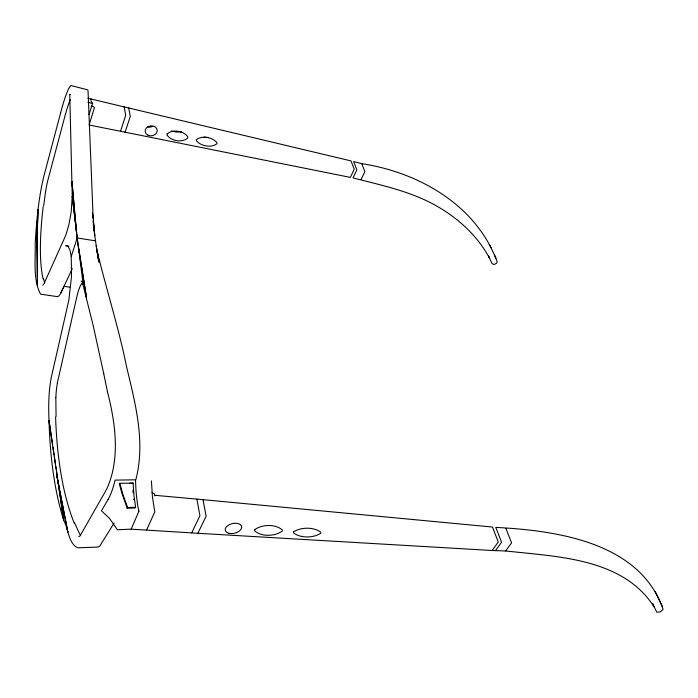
<?xml version="1.0" encoding="UTF-8"?>
<svg xmlns="http://www.w3.org/2000/svg" width="698" height="698" viewBox="0 0 698 698"><rect width="100%" height="100%" fill="white"/><g stroke="black" fill="none" stroke-linecap="round" stroke-linejoin="round"><path stroke-width="1.05" d="M55.831 397.825L56.067 416.54M43.704 205.718L45.44 192.36M57.341 382.958L77.181 295.228A28.548 6.762 -83.5 0 1 82.914 282.201M60.639 112.832L43.669 176.934C38.486 198.642 36.584 220.996 35.188 243.209C35.668 259.691 32.789 279.217 40.554 294.146L57.28 296.633L58.553 296.231L59.976 294.617M65.586 113.634L47.577 181.271A18.907 2.085 -78.1 0 0 45.475 192.282M88.969 114.603L92.738 103.042M94.3 108.042L89.117 124.994L350.37 177.388L354.226 169.239L351.007 160.906L87.939 98.278M114.114 523.038L99.509 546.508L97.188 547.11L77.574 547.817C68.221 542.965 68.5 528.883 63.762 520.507C53.676 488.172 50.064 454.206 48.982 420.466C48.415 406.009 48.537 391.412 51.355 377.173L68.849 300.14L71.51 276.268L71.248 256.498L77.181 237.966L72.26 196.068L77.81 242.887L86.439 297.156L78.516 247.659M120.44 131.486L125.71 115.292L124.104 106.637M125.021 132.428L130.299 116.357L128.659 107.71M65.438 96.612L68.544 88.681L70.882 85.522L87.52 89.798L88.018 90.522L93 214.295L94.221 230.549L93.235 220.996M154.738 495.912L154.415 493.835L152.016 492.648M108.077 499.471L101.472 510.805L109.612 518.527L117.36 529.747L131.163 529.154L139.033 510.953M44.026 283.615L65.76 235.357L68.849 225.044L71.187 212.052L72.234 196.26L69.756 94.247L70.149 94.579M72.339 268.625L60.473 293.814L63.998 286.311L69.765 287.166M361.136 179.43L364.871 171.656L361.704 163.637L353.659 161.587L356.87 169.841L353.048 177.894C383.141 185.712 414.464 192.046 441.284 208.754C461.169 220.952 478.592 237.669 489.63 258.373L488.46 255.913M191.697 532.888L199.942 515.709L196.862 499.114M131.163 529.154L197.857 533.281L206.128 516.232L202.987 499.663L154.747 495.292M127.202 508.24L127.682 507.568L135.604 507.289L133.946 495.493L133.117 483.112L119.794 483.321L119.279 483.54L121.836 493.041L127.202 508.24L135.124 507.961L135.604 507.289M197.857 533.281L492.142 550.504L498.259 542.023L492.465 527.042L202.987 499.663M495.51 550.617L501.565 542.233L495.807 527.409C556.943 530.515 640.031 542.381 663.1 609.38L660.439 611.876L656.792 612.198L652.674 603.683M492.142 550.504L505.675 550.958L511.59 542.87L505.91 528.499M43.485 284.47L42.709 285.203M133.117 483.112L129.523 483.374M91.028 106.236L92.834 106.323L94.3 107.37M181.593 131.87L176.638 132.079L171.35 131.041M78.691 536.492L79.921 536.116L106.428 489.63C120.588 459.598 115.51 423.171 107.475 391.822M208.327 137.48L203.947 137.113M505.675 550.958C557.449 556.812 623.201 557.92 654.41 607.365M68.866 246.176L65.734 245.696L68.064 246.307L69.948 249.971L71.248 256.498M361.704 163.637C413.635 171.621 466.587 199.506 491.06 247.86M87.965 102.196C95.844 104.621 90.068 102.824 91.063 98.907M69.817 94.492L70.28 94.623M81.099 281.058L81.849 281.687M494.524 255.145L497.194 261.733L496.514 263.321L494.018 264.516L492.09 263.643L488.495 255.992M662.262 606.326L655.256 591.634M489.429 244.44L495.999 258.243M652.691 603.761L653.59 605.681M74.625 522.915L79.694 534.092A24.718 7.425 -89 0 0 80.392 535.017M127.682 507.568L123.328 495.763L119.794 483.321M82.512 282.882L93.096 325.155L103.766 373.796M146.685 529.799L154.79 511.904L152.426 496.889L151.431 480.931M43.459 278.563L44.759 283.292M103.749 373.692L107.492 391.927M99.055 262.125L96.996 250.425C106.332 289.618 118.843 328.069 126.766 367.645C135.525 404.203 145.629 442.331 135.805 479.805L115.057 480.111A60.778 19.37 -88.8 0 1 108.068 499.428M96.211 245.713L99.029 261.794M52.638 445.211L48.982 420.466L63.762 520.507L57.882 480.704M52.952 447.357L54.069 454.887M54.383 457.042L55.5 464.571M55.814 466.726L56.137 468.873M56.451 471.028L57.568 478.558M98.156 259.124L95.513 240.845L77.181 237.966L83.254 284.749M93.227 223.718L95.495 240.723M133.789 499.061L133.868 499.707M92.433 213.003L93 218.413M93.227 220.568L94.815 235.706M92.459 213.562L92.904 217.811M76.571 232.888L71.955 181.55L76.047 227.679M132.943 490.171L133.144 492.771M37.36 277.411L36.802 221.318L37.448 286.049L37.387 279.575M60.63 112.736A46.783 4.607 -77.5 0 1 65.455 96.481M43.206 279.235A215.263 45.527 -74 0 1 43.189 206.564M65.577 113.861A38.12 4.127 -77.9 0 1 70.262 99.674M152.304 126.443A6.038 4.982 -7.1 0 1 147.74 127.062M138.832 511.25A73.656 28.452 -89.3 0 1 135.56 479.849M74.381 523.517A260.546 97.676 -80.9 0 1 55.604 417.003M55.866 397.79A26.454 6.343 -84.4 0 1 57.376 383.01M196.391 139.705L196.374 140.769C200.832 146.144 211.346 148.194 216.921 143.718L216.956 142.662C212.532 137.253 201.949 135.203 196.391 139.705M36.924 237.669L36.662 247.31L38.102 209.575L36.924 237.669M167.127 133.972L167.084 135.168C171.185 141.057 182.414 143.09 187.736 138.003L187.797 136.817C183.731 130.892 172.423 128.851 167.127 133.972M293.614 531.832L293.492 532.914C300.716 538.359 313.105 538.132 320.687 533.359L320.836 532.295C313.664 526.789 301.178 527.042 293.614 531.832M254.753 529.642L254.596 530.864C261.567 536.963 274.75 536.509 282.149 531.187L282.341 529.983C275.422 523.805 262.116 524.285 254.753 529.642M67.828 532.033L56.704 475.085L67.828 532.033M148.028 135.246A6.09 4.999 -7.3 0 0 157.242 130.692A6.09 4.999 -7.3 0 0 148.246 126.565A6.09 4.999 -7.3 0 0 148.028 135.246M228.831 533.289A8.385 4.947 -13.2 0 0 241.656 527.531A8.385 4.947 -13.2 0 0 229.808 524.442A8.385 4.947 -13.2 0 0 228.831 533.289"/></g></svg>
